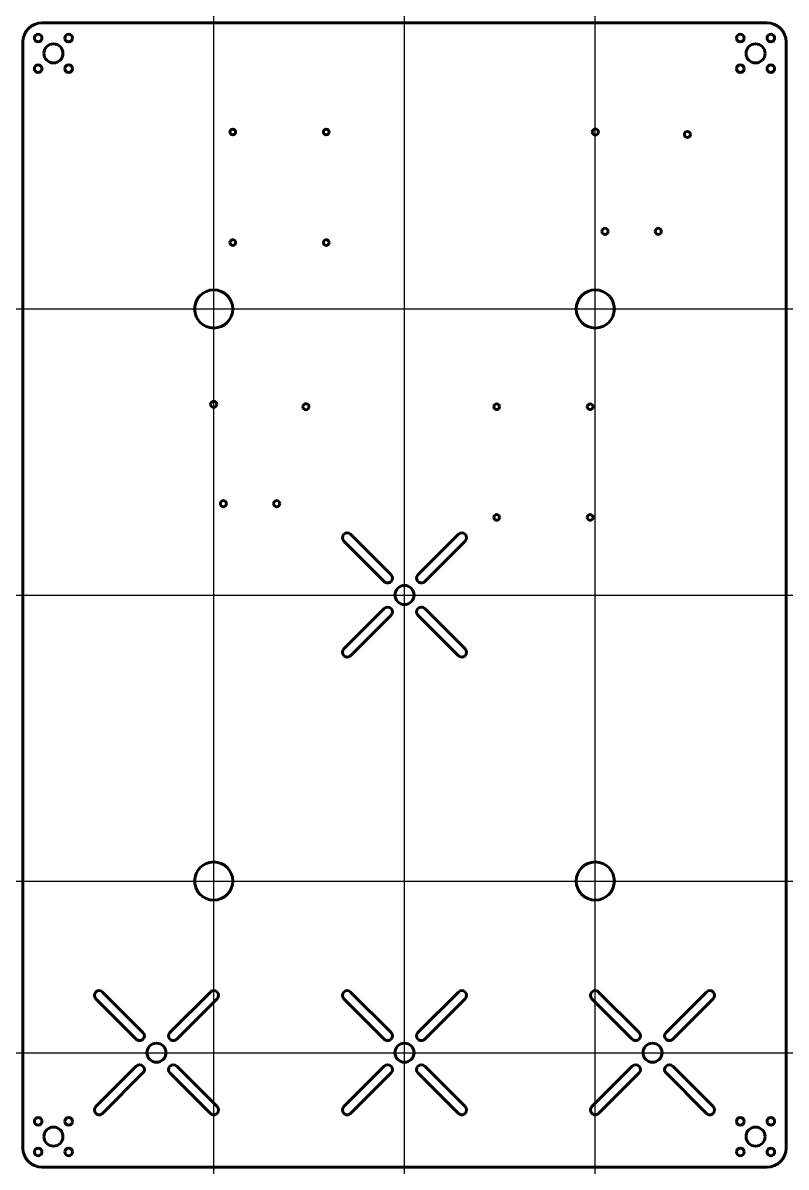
# Model space of a CAD drawing. Header units: millimetres. Extents: x 0 to 400, y 0 to 600.
import ezdxf

# ---------------------------------------------------------------- set-up
doc = ezdxf.new("R2010")
doc.units = ezdxf.units.MM
doc.linetypes.add('K5LT_BASIC', pattern=[0])
doc.layers.add('Слой 1', color=7, linetype='Continuous')
doc.layers.add('Слой 3', color=7, linetype='Continuous')

# ---------------------------------------------------------------- blocks, each defined once
blk = doc.blocks.new('U0')
at = {"color": 150, "linetype": 'K5LT_BASIC', "lineweight": 60, "true_color": 0x0080ff}
for p, q in [((390, 600), (10, 600)), ((0, 590), (0, 10)), ((400, 10), (400, 590)), ((10, 0), (390, 0))]:
    blk.add_line(p, q, dxfattribs=at)
for centre, start, end in [((10, 590), 90, 180), ((390, 590), 0, 90), ((10, 10), 180, 270), ((390, 10), 270, 0)]:
    blk.add_arc(centre, 10, start, end, dxfattribs=at)
blk = doc.blocks.new('U1')
at = {"color": 150, "linetype": 'K5LT_BASIC', "lineweight": 60, "true_color": 0x0080ff}
for centre, radius, start, end in [((8, 24), 2, 0, 180), ((8, 24), 2, 180, 0), ((24, 24), 2, 0, 180), ((24, 24), 2, 180, 0), ((16, 16), 5, 0, 180), ((16, 16), 5, 180, 0), ((8, 8), 2, 0, 180), ((8, 8), 2, 180, 0), ((24, 8), 2, 0, 180), ((24, 8), 2, 180, 0)]:
    blk.add_arc(centre, radius, start, end, dxfattribs=at)
blk = doc.blocks.new('U2')
at = {"color": 150, "linetype": 'K5LT_BASIC', "lineweight": 60, "true_color": 0x0080ff}
for centre, radius, start, end in [((8, 592), 2, 0, 180), ((24, 592), 2, 0, 180), ((8, 592), 2, 180, 0), ((16, 584), 5, 0, 180), ((24, 592), 2, 180, 0), ((16, 584), 5, 180, 0), ((8, 576), 2, 0, 180), ((8, 576), 2, 180, 0), ((24, 576), 2, 0, 180), ((24, 576), 2, 180, 0)]:
    blk.add_arc(centre, radius, start, end, dxfattribs=at)
blk = doc.blocks.new('U3')
at = {"color": 150, "linetype": 'K5LT_BASIC', "lineweight": 60, "true_color": 0x0080ff}
for centre, radius, start, end in [((376, 24), 2, 0, 180), ((376, 24), 2, 180, 0), ((392, 24), 2, 0, 180), ((392, 24), 2, 180, 0), ((384, 16), 5, 0, 180), ((384, 16), 5, 180, 0), ((376, 8), 2, 0, 180), ((376, 8), 2, 180, 0), ((392, 8), 2, 0, 180), ((392, 8), 2, 180, 0)]:
    blk.add_arc(centre, radius, start, end, dxfattribs=at)
blk = doc.blocks.new('U4')
at = {"color": 150, "linetype": 'K5LT_BASIC', "lineweight": 60, "true_color": 0x0080ff}
for centre, radius, start, end in [((376, 592), 2, 0, 180), ((392, 592), 2, 0, 180), ((376, 592), 2, 180, 0), ((384, 584), 5, 0, 180), ((392, 592), 2, 180, 0), ((384, 584), 5, 180, 0), ((376, 576), 2, 0, 180), ((376, 576), 2, 180, 0), ((392, 576), 2, 0, 180), ((392, 576), 2, 180, 0)]:
    blk.add_arc(centre, radius, start, end, dxfattribs=at)
blk = doc.blocks.new('U5')
at = {"layer": 'Слой 1', "color": 150, "linetype": 'K5LT_BASIC', "lineweight": 60, "true_color": 0x0080ff}
for p, q in [((62.93, 70.61), (41.72, 91.82)), ((98.28, 91.82), (77.07, 70.61)), ((38.18, 88.28), (59.39, 67.07)), ((80.61, 67.07), (101.82, 88.28)), ((59.39, 52.93), (38.18, 31.72)), ((41.72, 28.18), (62.93, 49.39)), ((77.07, 49.39), (98.28, 28.18)), ((101.82, 31.72), (80.61, 52.93))]:
    blk.add_line(p, q, dxfattribs=at)
for centre, radius, start, end in [((39.95, 90.05), 2.5, 135, 225), ((39.95, 90.05), 2.5, 45, 135), ((100.05, 90.05), 2.5, 45, 135), ((100.05, 90.05), 2.5, 315, 45), ((61.16, 68.84), 2.5, 225, 315), ((61.16, 68.84), 2.5, 315, 45), ((78.84, 68.84), 2.5, 135, 225), ((78.84, 68.84), 2.5, 225, 315), ((70, 60), 5, 0, 180), ((70, 60), 5, 180, 0), ((61.16, 51.16), 2.5, 45, 135), ((61.16, 51.16), 2.5, 315, 45), ((78.84, 51.16), 2.5, 135, 225), ((78.84, 51.16), 2.5, 45, 135), ((39.95, 29.95), 2.5, 135, 225), ((100.05, 29.95), 2.5, 315, 45), ((39.95, 29.95), 2.5, 225, 315), ((100.05, 29.95), 2.5, 225, 315)]:
    blk.add_arc(centre, radius, start, end, dxfattribs=at)
blk = doc.blocks.new('U6')
at = {"layer": 'Слой 1', "color": 150, "linetype": 'K5LT_BASIC', "lineweight": 60, "true_color": 0x0080ff}
for p, q in [((301.72, 91.82), (322.93, 70.61)), ((337.07, 70.61), (358.28, 91.82)), ((319.39, 67.07), (298.18, 88.28)), ((361.82, 88.28), (340.61, 67.07)), ((298.18, 31.72), (319.39, 52.93)), ((322.93, 49.39), (301.72, 28.18)), ((358.28, 28.18), (337.07, 49.39)), ((340.61, 52.93), (361.82, 31.72))]:
    blk.add_line(p, q, dxfattribs=at)
for centre, radius, start, end in [((299.95, 90.05), 2.5, 135, 225), ((299.95, 90.05), 2.5, 45, 135), ((360.05, 90.05), 2.5, 45, 135), ((360.05, 90.05), 2.5, 315, 45), ((321.16, 68.84), 2.5, 225, 315), ((321.16, 68.84), 2.5, 315, 45), ((338.84, 68.84), 2.5, 135, 225), ((338.84, 68.84), 2.5, 225, 315), ((330, 60), 5, 0, 180), ((330, 60), 5, 180, 0), ((321.16, 51.16), 2.5, 45, 135), ((321.16, 51.16), 2.5, 315, 45), ((338.84, 51.16), 2.5, 135, 225), ((338.84, 51.16), 2.5, 45, 135), ((299.95, 29.95), 2.5, 135, 225), ((360.05, 29.95), 2.5, 315, 45), ((299.95, 29.95), 2.5, 225, 315), ((360.05, 29.95), 2.5, 225, 315)]:
    blk.add_arc(centre, radius, start, end, dxfattribs=at)
blk = doc.blocks.new('U7')
at = {"layer": 'Слой 3', "color": 150, "linetype": 'K5LT_BASIC', "lineweight": 60, "true_color": 0x0080ff}
for centre, start, end in [((100, 400), 0, 180), ((100, 400), 180, 0), ((148.3, 398.7), 0, 180), ((148.3, 398.7), 180, 0), ((105.1, 347.9), 0, 180), ((133, 347.9), 0, 180), ((105.1, 347.9), 180, 0), ((133, 347.9), 180, 0)]:
    blk.add_arc(centre, 1.6, start, end, dxfattribs=at)
blk = doc.blocks.new('U8')
at = {"layer": 'Слой 3', "color": 150, "linetype": 'K5LT_BASIC', "lineweight": 60, "true_color": 0x0080ff}
for centre, start, end in [((300, 542.78), 0, 180), ((300, 542.78), 180, 0), ((348.3, 541.48), 0, 180), ((348.3, 541.48), 180, 0), ((305.1, 490.68), 0, 180), ((333, 490.68), 0, 180), ((305.1, 490.68), 180, 0), ((333, 490.68), 180, 0)]:
    blk.add_arc(centre, 1.6, start, end, dxfattribs=at)
blk = doc.blocks.new('U9')
at = {"color": 150, "linetype": 'K5LT_BASIC', "lineweight": 60, "true_color": 0x0080ff}
for centre, start, end in [((248.3, 398.7), 0, 180), ((248.3, 398.7), 180, 0), ((297.3, 398.7), 0, 180), ((297.3, 398.7), 180, 0), ((248.3, 340.7), 0, 180), ((297.3, 340.7), 0, 180), ((248.3, 340.7), 180, 0), ((297.3, 340.7), 180, 0)]:
    blk.add_arc(centre, 1.5, start, end, dxfattribs=at)
blk = doc.blocks.new('U10')
at = {"color": 150, "linetype": 'K5LT_BASIC', "lineweight": 60, "true_color": 0x0080ff}
for centre, start, end in [((110, 542.78), 0, 180), ((110, 542.78), 180, 0), ((159, 542.78), 0, 180), ((159, 542.78), 180, 0), ((110, 484.78), 0, 180), ((159, 484.78), 0, 180), ((110, 484.78), 180, 0), ((159, 484.78), 180, 0)]:
    blk.add_arc(centre, 1.5, start, end, dxfattribs=at)
blk = doc.blocks.new('U11')
at = {"layer": 'Слой 1', "color": 150, "linetype": 'K5LT_BASIC', "lineweight": 60, "true_color": 0x0080ff}
for p, q in [((192.93, 70.61), (171.72, 91.82)), ((228.28, 91.82), (207.07, 70.61)), ((168.18, 88.28), (189.39, 67.07)), ((210.61, 67.07), (231.82, 88.28)), ((189.39, 52.93), (168.18, 31.72)), ((171.72, 28.18), (192.93, 49.39)), ((207.07, 49.39), (228.28, 28.18)), ((231.82, 31.72), (210.61, 52.93))]:
    blk.add_line(p, q, dxfattribs=at)
for centre, radius, start, end in [((169.95, 90.05), 2.5, 135, 225), ((169.95, 90.05), 2.5, 45, 135), ((230.05, 90.05), 2.5, 45, 135), ((230.05, 90.05), 2.5, 315, 45), ((191.16, 68.84), 2.5, 225, 315), ((191.16, 68.84), 2.5, 315, 45), ((208.84, 68.84), 2.5, 135, 225), ((208.84, 68.84), 2.5, 225, 315), ((200, 60), 5, 0, 180), ((200, 60), 5, 180, 0), ((191.16, 51.16), 2.5, 45, 135), ((191.16, 51.16), 2.5, 315, 45), ((208.84, 51.16), 2.5, 135, 225), ((208.84, 51.16), 2.5, 45, 135), ((169.95, 29.95), 2.5, 135, 225), ((230.05, 29.95), 2.5, 315, 45), ((169.95, 29.95), 2.5, 225, 315), ((230.05, 29.95), 2.5, 225, 315)]:
    blk.add_arc(centre, radius, start, end, dxfattribs=at)
blk = doc.blocks.new('U12')
at = {"layer": 'Слой 1', "color": 150, "linetype": 'K5LT_BASIC', "lineweight": 60, "true_color": 0x0080ff}
for p, q in [((192.93, 310.61), (171.72, 331.82)), ((228.28, 331.82), (207.07, 310.61)), ((168.18, 328.28), (189.39, 307.07)), ((210.61, 307.07), (231.82, 328.28)), ((189.39, 292.93), (168.18, 271.72)), ((171.72, 268.18), (192.93, 289.39)), ((207.07, 289.39), (228.28, 268.18)), ((231.82, 271.72), (210.61, 292.93))]:
    blk.add_line(p, q, dxfattribs=at)
for centre, radius, start, end in [((169.95, 330.05), 2.5, 135, 225), ((169.95, 330.05), 2.5, 45, 135), ((230.05, 330.05), 2.5, 45, 135), ((230.05, 330.05), 2.5, 315, 45), ((191.16, 308.84), 2.5, 225, 315), ((191.16, 308.84), 2.5, 315, 45), ((208.84, 308.84), 2.5, 135, 225), ((208.84, 308.84), 2.5, 225, 315), ((200, 300), 5, 0, 180), ((200, 300), 5, 180, 0), ((191.16, 291.16), 2.5, 45, 135), ((191.16, 291.16), 2.5, 315, 45), ((208.84, 291.16), 2.5, 135, 225), ((208.84, 291.16), 2.5, 45, 135), ((169.95, 269.95), 2.5, 135, 225), ((230.05, 269.95), 2.5, 315, 45), ((169.95, 269.95), 2.5, 225, 315), ((230.05, 269.95), 2.5, 225, 315)]:
    blk.add_arc(centre, radius, start, end, dxfattribs=at)

msp = doc.modelspace()

# ---------------------------------------------------------------- linework, layer by layer
at = {"color": 232, "true_color": 0xc52b79}
for p, direction in [((100, 0), (0, 1)), ((200, 300), (0, 1)), ((300, 100), (0, 1)), ((200, 450), (1, 0)), ((200, 300), (1, 0)), ((200, 150), (1, 0)), ((70, 60), (1, 0))]:
    msp.add_xline(p, direction, dxfattribs=at)
at = {"color": 150, "linetype": 'K5LT_BASIC', "lineweight": 60, "true_color": 0x0080ff}
for centre in [(100, 450), (300, 450), (100, 150), (300, 150)]:
    msp.add_circle(centre, 10, dxfattribs=at)

# ---------------------------------------------------------------- block references
for name in ['U0', 'U2', 'U4', 'U10', 'U8', 'U7', 'U9', 'U12', 'U5', 'U11', 'U6', 'U1', 'U3']:
    msp.add_blockref(name, (0, 0))

doc.saveas('drawing.dxf')
